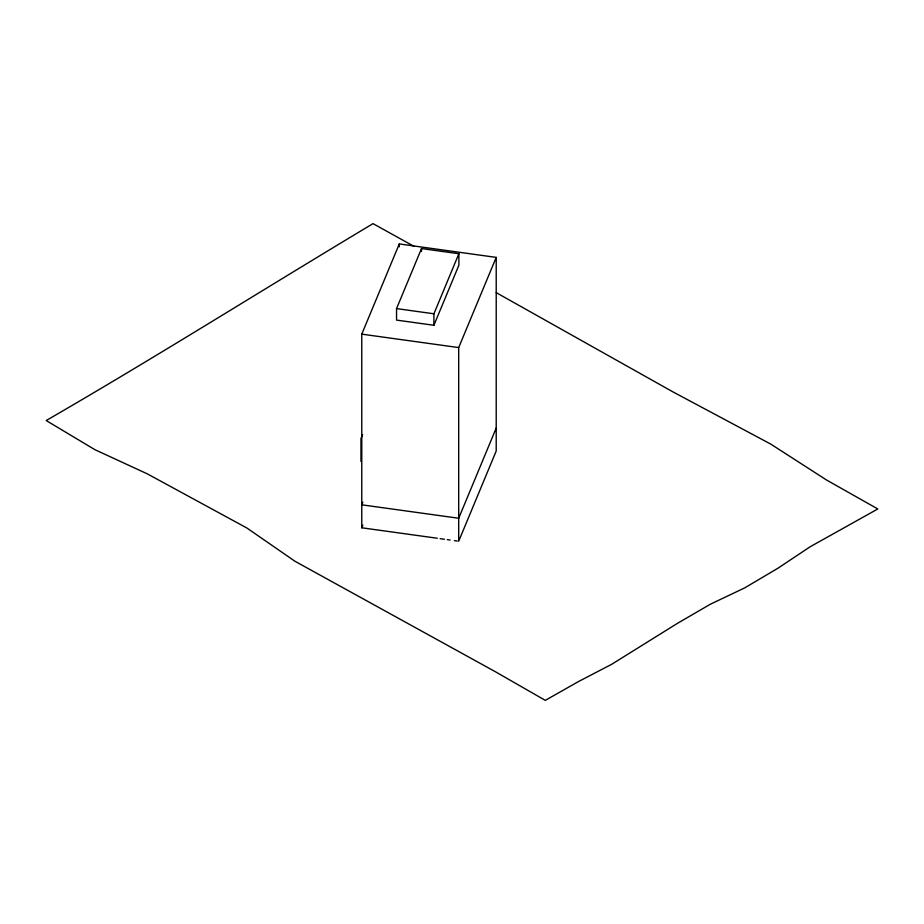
<?xml version="1.0" encoding="UTF-8"?>
<svg xmlns="http://www.w3.org/2000/svg" width="924" height="924" viewBox="0 0 924 924"><rect width="100%" height="100%" fill="white"/><g stroke="black" fill="none" stroke-linecap="round" stroke-linejoin="round"><path stroke-width="1.39" d="M437.318 538.253L361.769 527.789L361.769 334.142L399.284 243.948L496.211 257.392L496.211 451.028L458.697 541.221L458.697 347.586L496.211 257.392M396.546 308.604L421.517 248.556L458.882 253.742L458.882 265.223L433.91 325.271L396.546 320.097L396.546 308.604L433.91 313.79L458.882 253.742M362.612 434.58L360.972 438.53L360.972 461.503M362.878 502.148L361.769 504.816L458.697 518.249L496.211 428.055M361.769 527.789L362.878 525.121M361.769 334.142L458.697 347.586M440.171 538.657L444.444 539.246M447.297 539.639L450.15 540.032M454.423 540.632L457.276 541.025M414.067 246.385L373.019 223.631C263.906 288.993 156.318 356.849 46.2 420.536L94.941 449.699L147.228 473.816L246.916 528.02L294.918 561.238L495.16 671.609L545.299 700.369L578.274 681.681L611.653 664.31L677.176 623.515L710.29 604.25L744.79 587.849L778.02 568.168L810.209 546.731L877.8 508.962L826.553 480.018L770.812 444.132L672.845 391.834L496.257 292.665M433.91 313.79L433.91 325.271M421.517 248.556L421.517 251.432M399.284 243.948L399.284 246.823"/></g></svg>
